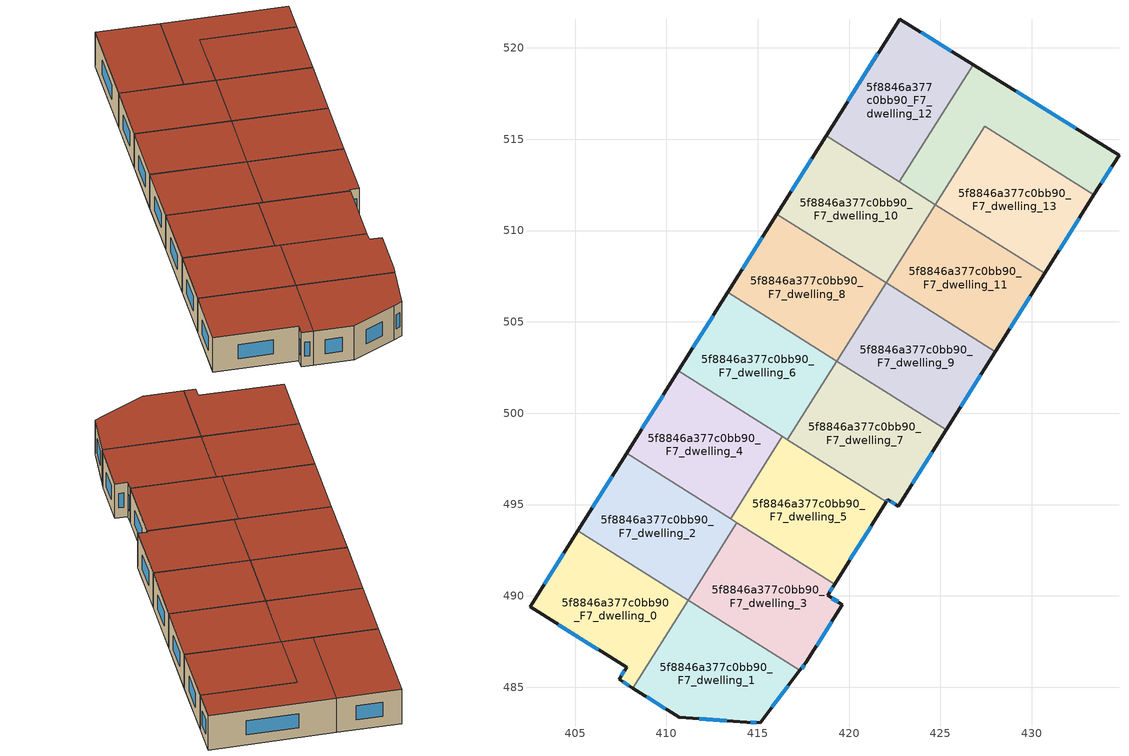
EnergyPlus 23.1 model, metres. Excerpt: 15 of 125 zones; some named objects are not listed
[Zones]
5f8846a377c0bb90_F7_dwelling_0
 floor to 5f8846a377c0bb90_F6_dwelling_0 (EU_floor_Construction): 411.19,489.76 408.17,484.95 407.41,485.43 407.82,486.08 402.53,489.41 405.15,493.57 z21
 wall outside (EU_wall_Construction): 405.15,493.57 402.53,489.41 407.82,486.08 407.41,485.43 408.17,484.95 z21:24
 wall to 5f8846a377c0bb90_F7_dwelling_1 (EU_wall_Construction): 408.17,484.95 411.19,489.76 z21:24
 wall to 5f8846a377c0bb90_F7_dwelling_2 (EU_wall_Construction): 411.19,489.77 405.15,493.57 z21:24
 window (EU_Window_Construction): 407.63,485.29 407.94,485.09 / 407.69,485.89 407.53,485.62 / 404.09,488.42 406.26,487.06 / 404.38,492.34 403.3,490.63 z21.88:23.12
 roof outside (EU_roof_Construction): 408.17,484.95 411.19,489.76 405.15,493.57 402.53,489.41 407.82,486.08 407.41,485.43 z24
5f8846a377c0bb90_F7_dwelling_1
 floor to 5f8846a377c0bb90_F6_dwelling_1 (EU_floor_Construction): 417.31,485.92 415.14,483.04 414.4,483.08 410.69,483.36 408.17,484.95 411.19,489.76 z21
 wall outside (EU_wall_Construction): 408.17,484.95 410.69,483.36 414.4,483.08 415.14,483.04 417.31,485.92 z21:24
 wall to 5f8846a377c0bb90_F7_dwelling_3 (EU_wall_Construction): 417.31,485.92 411.19,489.76 z21:24
 window (EU_Window_Construction): 414.62,483.07 414.92,483.05 / 411.79,483.28 413.31,483.16 / 408.91,484.48 409.95,483.83 / 415.78,483.89 416.67,485.07 z21.88:23.12
 roof outside (EU_roof_Construction): 415.14,483.04 417.31,485.92 411.19,489.76 408.17,484.95 410.69,483.36 414.4,483.08 z24
5f8846a377c0bb90_F7_dwelling_10
 floor to 5f8846a377c0bb90_F6_dwelling_10 (EU_floor_Construction): 424.72,511.42 422.03,507.13 416.05,510.9 418.74,515.18 z21
 wall outside (EU_wall_Construction): 418.74,515.18 416.05,510.9 z21:24
 wall to 5f8846a377c0bb90_F7_dwelling_11 (EU_wall_Construction): 422.03,507.13 424.72,511.42 z21:24
 wall to 5f8846a377c0bb90_F7_dwelling_8 (EU_wall_Construction): 416.05,510.9 422.03,507.13 z21:24
 wall to 5f8846a377c0bb90_F7_dwelling_12 (EU_wall_Construction): 422.75,512.67 418.74,515.18 z21:24
 wall to 5f8846a377c0bb90_F7_dwelling_14 (EU_wall_Construction): 424.72,511.42 422.75,512.67 z21:24
 window (EU_Window_Construction): 417.95,513.92 416.84,512.16 z21.88:23.12
 roof outside (EU_roof_Construction): 422.03,507.13 424.72,511.42 418.74,515.18 416.05,510.9 z24
5f8846a377c0bb90_F7_dwelling_11
 floor to 5f8846a377c0bb90_F6_dwelling_11 (EU_floor_Construction): 430.71,507.66 428.01,503.37 422.03,507.13 424.72,511.42 z21
 wall outside (EU_wall_Construction): 428.01,503.37 430.71,507.66 z21:24
 wall to 5f8846a377c0bb90_F7_dwelling_13 (EU_wall_Construction): 430.71,507.66 424.72,511.42 z21:24
 wall to 5f8846a377c0bb90_F7_dwelling_9 (EU_wall_Construction): 422.03,507.13 428.01,503.37 z21:24
 window (EU_Window_Construction): 428.81,504.64 429.91,506.39 z21.88:23.12
 roof outside (EU_roof_Construction): 428.01,503.37 430.71,507.66 424.72,511.42 422.03,507.13 z24
5f8846a377c0bb90_F7_dwelling_12
 floor to 5f8846a377c0bb90_F6_dwelling_12 (EU_floor_Construction): 426.78,519.09 422.75,512.67 418.74,515.18 422.76,521.58 z21
 wall outside (EU_wall_Construction): 426.78,519.09 422.76,521.58 418.74,515.18 z21:24
 wall to 5f8846a377c0bb90_F7_dwelling_14 (EU_wall_Construction): 422.75,512.67 426.78,519.09 z21:24
 window (EU_Window_Construction): 425.6,519.82 423.95,520.84 / 421.58,519.69 419.93,517.07 z21.88:23.12
 roof outside (EU_roof_Construction): 422.75,512.67 426.78,519.09 422.76,521.58 418.74,515.18 z24
5f8846a377c0bb90_F7_dwelling_13
 floor to 5f8846a377c0bb90_F6_dwelling_13 (EU_floor_Construction): 433.41,511.95 430.71,507.66 424.72,511.42 427.42,515.71 z21
 wall outside (EU_wall_Construction): 430.71,507.66 433.41,511.95 z21:24
 wall to 5f8846a377c0bb90_F7_dwelling_14 (EU_wall_Construction): 433.41,511.95 427.42,515.71 424.72,511.42 z21:24
 window (EU_Window_Construction): 431.5,508.92 432.61,510.68 z21.88:23.12
 roof outside (EU_roof_Construction): 430.71,507.66 433.41,511.95 427.42,515.71 424.72,511.42 z24
5f8846a377c0bb90_F7_dwelling_14
 floor to 5f8846a377c0bb90_F6_dwelling_14 (EU_floor_Construction): 434.78,514.13 433.41,511.95 427.42,515.71 424.72,511.42 422.75,512.67 426.78,519.09 z21
 wall outside (EU_wall_Construction): 433.41,511.95 434.78,514.13 426.78,519.09 z21:24
 window (EU_Window_Construction): 432.42,515.59 429.14,517.62 / 433.81,512.59 434.37,513.48 z21.88:23.12
 roof outside (EU_roof_Construction): 433.41,511.95 434.78,514.13 426.78,519.09 422.75,512.67 424.72,511.42 427.42,515.71 z24
5f8846a377c0bb90_F7_dwelling_2
 floor to 5f8846a377c0bb90_F6_dwelling_2 (EU_floor_Construction): 413.86,494.01 411.19,489.77 405.15,493.57 407.82,497.81 z21
 wall outside (EU_wall_Construction): 407.82,497.81 405.15,493.57 z21:24
 wall to 5f8846a377c0bb90_F7_dwelling_3 (EU_wall_Construction): 411.19,489.77 413.86,494.01 z21:24
 wall to 5f8846a377c0bb90_F7_dwelling_4 (EU_wall_Construction): 413.51,494.23 407.82,497.81 z21:24
 wall to 5f8846a377c0bb90_F7_dwelling_5 (EU_wall_Construction): 413.86,494.01 413.51,494.23 z21:24
 window (EU_Window_Construction): 407.03,496.56 405.93,494.82 z21.88:23.12
 roof outside (EU_roof_Construction): 411.19,489.77 413.86,494.01 407.82,497.81 405.15,493.57 z24
5f8846a377c0bb90_F7_dwelling_3
 floor to 5f8846a377c0bb90_F6_dwelling_3 (EU_floor_Construction): 419.21,490.64 418.82,490.03 419.63,489.52 417.62,486.33 417.31,485.92 411.19,489.77 413.86,494.01 z21
 wall outside (EU_wall_Construction): 417.31,485.92 417.62,486.33 419.63,489.52 418.82,490.03 419.21,490.64 z21:24
 wall to 5f8846a377c0bb90_F7_dwelling_5 (EU_wall_Construction): 419.21,490.64 413.86,494.01 z21:24
 window (EU_Window_Construction): 419.39,489.67 419.06,489.88 / 418.22,487.27 419.04,488.58 / 417.4,486.04 417.53,486.21 / 418.94,490.21 419.1,490.46 z21.88:23.12
 roof outside (EU_roof_Construction): 417.62,486.33 419.63,489.52 418.82,490.03 419.21,490.64 413.86,494.01 411.19,489.77 417.31,485.92 z24
5f8846a377c0bb90_F7_dwelling_4
 floor to 5f8846a377c0bb90_F6_dwelling_4 (EU_floor_Construction): 416.35,498.73 413.51,494.23 407.82,497.81 410.65,502.31 z21
 wall outside (EU_wall_Construction): 410.65,502.31 407.82,497.81 z21:24
 wall to 5f8846a377c0bb90_F7_dwelling_5 (EU_wall_Construction): 413.51,494.23 416.35,498.73 z21:24
 wall to 5f8846a377c0bb90_F7_dwelling_6 (EU_wall_Construction): 416.35,498.73 410.65,502.31 z21:24
 window (EU_Window_Construction): 409.81,500.99 408.65,499.14 z21.88:23.12
 roof outside (EU_roof_Construction): 413.51,494.23 416.35,498.73 410.65,502.31 407.82,497.81 z24
5f8846a377c0bb90_F7_dwelling_5
 floor to 5f8846a377c0bb90_F6_dwelling_5 (EU_floor_Construction): 422.04,495.15 419.21,490.64 413.51,494.23 416.35,498.73 z21
 wall outside (EU_wall_Construction): 419.21,490.64 422.04,495.15 z21:24
 wall to 5f8846a377c0bb90_F7_dwelling_7 (EU_wall_Construction): 422.04,495.15 416.62,498.56 z21:24
 wall to 5f8846a377c0bb90_F7_dwelling_6 (EU_wall_Construction): 416.62,498.56 416.35,498.73 z21:24
 window (EU_Window_Construction): 420.05,491.97 421.21,493.82 z21.88:23.12
 roof outside (EU_roof_Construction): 419.21,490.64 422.04,495.15 416.35,498.73 413.51,494.23 z24
5f8846a377c0bb90_F7_dwelling_6
 floor to 5f8846a377c0bb90_F6_dwelling_6 (EU_floor_Construction): 419.32,502.85 416.62,498.56 410.65,502.31 413.35,506.61 z21
 wall outside (EU_wall_Construction): 413.35,506.61 410.65,502.31 z21:24
 wall to 5f8846a377c0bb90_F7_dwelling_7 (EU_wall_Construction): 416.62,498.56 419.32,502.85 z21:24
 wall to 5f8846a377c0bb90_F7_dwelling_8 (EU_wall_Construction): 419.32,502.85 413.35,506.61 z21:24
 window (EU_Window_Construction): 412.55,505.34 411.45,503.58 z21.88:23.12
 roof outside (EU_roof_Construction): 416.62,498.56 419.32,502.85 413.35,506.61 410.65,502.31 z24
5f8846a377c0bb90_F7_dwelling_7
 floor to 5f8846a377c0bb90_F6_dwelling_7 (EU_floor_Construction): 425.31,499.08 422.69,494.91 422.12,495.27 422.04,495.15 416.62,498.56 419.32,502.85 z21
 wall outside (EU_wall_Construction): 422.04,495.15 422.12,495.27 422.69,494.91 425.31,499.08 z21:24
 wall to 5f8846a377c0bb90_F7_dwelling_9 (EU_wall_Construction): 425.31,499.08 419.33,502.85 z21:24
 window (EU_Window_Construction): 423.47,496.14 424.54,497.85 / 422.29,495.17 422.52,495.02 / 422.07,495.18 422.1,495.24 z21.88:23.12
 roof outside (EU_roof_Construction): 422.69,494.91 425.31,499.08 419.32,502.85 416.62,498.56 422.04,495.15 422.12,495.27 z24
5f8846a377c0bb90_F7_dwelling_8
 floor to 5f8846a377c0bb90_F6_dwelling_8 (EU_floor_Construction): 422.03,507.13 419.33,502.85 413.35,506.61 416.05,510.9 z21
 wall outside (EU_wall_Construction): 416.05,510.9 413.35,506.61 z21:24
 wall to 5f8846a377c0bb90_F7_dwelling_9 (EU_wall_Construction): 419.33,502.85 422.03,507.13 z21:24
 window (EU_Window_Construction): 415.25,509.63 414.14,507.87 z21.88:23.12
 roof outside (EU_roof_Construction): 419.33,502.85 422.03,507.13 416.05,510.9 413.35,506.61 z24
5f8846a377c0bb90_F7_dwelling_9
 floor to 5f8846a377c0bb90_F6_dwelling_9 (EU_floor_Construction): 428.01,503.37 425.31,499.08 419.33,502.85 422.03,507.13 z21
 wall outside (EU_wall_Construction): 425.31,499.08 428.01,503.37 z21:24
 window (EU_Window_Construction): 426.11,500.35 427.22,502.11 z21.88:23.12
 roof outside (EU_roof_Construction): 425.31,499.08 428.01,503.37 422.03,507.13 419.33,502.85 z24
[Building]
EU S2 Campaign: North Axis=0; Terrain=City; Solar Distribution=FullExterior
[Site:Location]
Montreal-Trudeau.Intl.AP: Latitude=45.4667; Longitude=-73.75; Time Zone=-5; Elevation=36
[SizingPeriod:WeatherFileDays]
AnnualSizingPeriod: Begin Month=1; Begin Day of Month=1; End Month=12; End Day of Month=31; Day of Week for Start Day=Monday; Use Weather File Daylight Saving Period=No; Use Weather File Rain and Snow Indicators=No
[MATERIAL]
EU_InternalMass_Material: Roughness=MediumRough; Thickness=0.1; Conductivity=1; Density=1800; Specific Heat=900; Thermal Absorptance=0.9; Solar Absorptance=0.7; Visible Absorptance=0.7
[MATERIAL:NOMASS] Roughness=MediumRough; Thermal Absorptance=0.9; Solar Absorptance=0.7; Visible Absorptance=0.7
Name | Thermal Resistance
EU_wall_NoMass | 1.609
EU_roof_NoMass | 2.744
EU_floor_NoMass | 1.35572
[WINDOWMATERIAL:SIMPLEGLAZINGSYSTEM]
EU_Window_SimpleGlazing: UFactor=2.99806; Solar Heat Gain Coefficient=0.8; Visible Transmittance=0.8
[CONSTRUCTION]
EU_wall_Construction: EU_wall_NoMass
EU_roof_Construction: EU_roof_NoMass
EU_floor_Construction: EU_floor_NoMass
EU_Window_Construction: EU_Window_SimpleGlazing
EU_InternalMass_Construction: EU_InternalMass_Material
[ZONE] Type=1; Multiplier=1; Ceiling Height=autocalculate; Floor Area=autocalculate; Part of Total Floor Area=Yes
Name | Volume
5f8846a377c0bb90_F7_dwelling_0; 5f8846a377c0bb90_F7_dwelling_8 | 107.405
5f8846a377c0bb90_F7_dwelling_1; 5f8846a377c0bb90_F7_dwelling_3 | 107.41
5f8846a377c0bb90_F7_dwelling_10 | 107.392
5f8846a377c0bb90_F7_dwelling_11; 5f8846a377c0bb90_F7_dwelling_7; 5f8846a377c0bb90_F7_dwelling_9 | 107.412
5f8846a377c0bb90_F7_dwelling_12 | 107.418
5f8846a377c0bb90_F7_dwelling_13; 5f8846a377c0bb90_F7_dwelling_5 | 107.411
5f8846a377c0bb90_F7_dwelling_14 | 107.391
5f8846a377c0bb90_F7_dwelling_2 | 107.4
5f8846a377c0bb90_F7_dwelling_4 | 107.385
5f8846a377c0bb90_F7_dwelling_6 | 107.401
[INTERNALMASS] Construction=EU_InternalMass_Construction
Name | Zone or ZoneList | Surface Area
5f8846a377c0bb90_F7_dwelling_0_EU_InternalMass | 5f8846a377c0bb90_F7_dwelling_0 | 35.8029
5f8846a377c0bb90_F7_dwelling_1_EU_InternalMass | 5f8846a377c0bb90_F7_dwelling_1 | 35.8026
5f8846a377c0bb90_F7_dwelling_2_EU_InternalMass | 5f8846a377c0bb90_F7_dwelling_2 | 35.801
5f8846a377c0bb90_F7_dwelling_3_EU_InternalMass | 5f8846a377c0bb90_F7_dwelling_3 | 35.8042
5f8846a377c0bb90_F7_dwelling_4_EU_InternalMass | 5f8846a377c0bb90_F7_dwelling_4 | 35.795
5f8846a377c0bb90_F7_dwelling_5_EU_InternalMass | 5f8846a377c0bb90_F7_dwelling_5 | 35.8021
5f8846a377c0bb90_F7_dwelling_6_EU_InternalMass | 5f8846a377c0bb90_F7_dwelling_6 | 35.8014
5f8846a377c0bb90_F7_dwelling_7_EU_InternalMass | 5f8846a377c0bb90_F7_dwelling_7 | 35.8043
5f8846a377c0bb90_F7_dwelling_8_EU_InternalMass | 5f8846a377c0bb90_F7_dwelling_8 | 35.8015
5f8846a377c0bb90_F7_dwelling_9_EU_InternalMass | 5f8846a377c0bb90_F7_dwelling_9 | 35.805
5f8846a377c0bb90_F7_dwelling_10_EU_InternalMass | 5f8846a377c0bb90_F7_dwelling_10 | 35.7975
5f8846a377c0bb90_F7_dwelling_11_EU_InternalMass | 5f8846a377c0bb90_F7_dwelling_11 | 35.8031
5f8846a377c0bb90_F7_dwelling_12_EU_InternalMass | 5f8846a377c0bb90_F7_dwelling_12 | 35.8044
5f8846a377c0bb90_F7_dwelling_13_EU_InternalMass | 5f8846a377c0bb90_F7_dwelling_13 | 35.8042
5f8846a377c0bb90_F7_dwelling_14_EU_InternalMass | 5f8846a377c0bb90_F7_dwelling_14 | 35.7973
[OTHEREQUIPMENT] Fuel Type=Electricity; Design Level Calculation Method=Watts/Area; Power per Zone Floor Area=1; Fraction Latent=0; Fraction Radiant=0; Fraction Lost=0; Carbon Dioxide Generation Rate=0; EndUse Subcategory=EU_Step8_InternalGains
Name | Zone or ZoneList or Space or SpaceList | Schedule
EU_Step8_InternalGain_5f8846a377c0bb90_F7_dwelling_0_f000 | 5f8846a377c0bb90_F7_dwelling_0 | EU_Step8_GainSchedule_5f8846a377c0bb90_F7_dwelling_0_f000
EU_Step8_InternalGain_5f8846a377c0bb90_F7_dwelling_1_f000 | 5f8846a377c0bb90_F7_dwelling_1 | EU_Step8_GainSchedule_5f8846a377c0bb90_F7_dwelling_1_f000
EU_Step8_InternalGain_5f8846a377c0bb90_F7_dwelling_2_f000 | 5f8846a377c0bb90_F7_dwelling_2 | EU_Step8_GainSchedule_5f8846a377c0bb90_F7_dwelling_2_f000
EU_Step8_InternalGain_5f8846a377c0bb90_F7_dwelling_3_f000 | 5f8846a377c0bb90_F7_dwelling_3 | EU_Step8_GainSchedule_5f8846a377c0bb90_F7_dwelling_3_f000
EU_Step8_InternalGain_5f8846a377c0bb90_F7_dwelling_4_f000 | 5f8846a377c0bb90_F7_dwelling_4 | EU_Step8_GainSchedule_5f8846a377c0bb90_F7_dwelling_4_f000
EU_Step8_InternalGain_5f8846a377c0bb90_F7_dwelling_5_f000 | 5f8846a377c0bb90_F7_dwelling_5 | EU_Step8_GainSchedule_5f8846a377c0bb90_F7_dwelling_5_f000
EU_Step8_InternalGain_5f8846a377c0bb90_F7_dwelling_6_f000 | 5f8846a377c0bb90_F7_dwelling_6 | EU_Step8_GainSchedule_5f8846a377c0bb90_F7_dwelling_6_f000
EU_Step8_InternalGain_5f8846a377c0bb90_F7_dwelling_7_f000 | 5f8846a377c0bb90_F7_dwelling_7 | EU_Step8_GainSchedule_5f8846a377c0bb90_F7_dwelling_7_f000
EU_Step8_InternalGain_5f8846a377c0bb90_F7_dwelling_8_f000 | 5f8846a377c0bb90_F7_dwelling_8 | EU_Step8_GainSchedule_5f8846a377c0bb90_F7_dwelling_8_f000
EU_Step8_InternalGain_5f8846a377c0bb90_F7_dwelling_9_f000 | 5f8846a377c0bb90_F7_dwelling_9 | EU_Step8_GainSchedule_5f8846a377c0bb90_F7_dwelling_9_f000
EU_Step8_InternalGain_5f8846a377c0bb90_F7_dwelling_10_f000 | 5f8846a377c0bb90_F7_dwelling_10 | EU_Step8_GainSchedule_5f8846a377c0bb90_F7_dwelling_10_f000
EU_Step8_InternalGain_5f8846a377c0bb90_F7_dwelling_11_f000 | 5f8846a377c0bb90_F7_dwelling_11 | EU_Step8_GainSchedule_5f8846a377c0bb90_F7_dwelling_11_f000
EU_Step8_InternalGain_5f8846a377c0bb90_F7_dwelling_12_f000 | 5f8846a377c0bb90_F7_dwelling_12 | EU_Step8_GainSchedule_5f8846a377c0bb90_F7_dwelling_12_f000
EU_Step8_InternalGain_5f8846a377c0bb90_F7_dwelling_13_f000 | 5f8846a377c0bb90_F7_dwelling_13 | EU_Step8_GainSchedule_5f8846a377c0bb90_F7_dwelling_13_f000
EU_Step8_InternalGain_5f8846a377c0bb90_F7_dwelling_14_f000 | 5f8846a377c0bb90_F7_dwelling_14 | EU_Step8_GainSchedule_5f8846a377c0bb90_F7_dwelling_14_f000
[ZONEVENTILATION:DESIGNFLOWRATE] Schedule=EU_AlwaysOn; Design Flow Rate Calculation Method=AirChanges/Hour; Air Changes per Hour=0.684414; Ventilation Type=Natural; Fan Pressure Rise=0; Fan Total Efficiency=1; Constant Term Coefficient=1; Temperature Term Coefficient=0; Velocity Term Coefficient=0; Velocity Squared Term Coefficient=0; Minimum Indoor Temperature=-100; Maximum Indoor Temperature=100; Delta Temperature=-100; Minimum Outdoor Temperature=-100; Maximum Outdoor Temperature=100; Maximum Wind Speed=40
Name | Zone or ZoneList or Space or SpaceList
EU_ConstantAir_5f8846a377c0bb90_F7_dwelling_0 | 5f8846a377c0bb90_F7_dwelling_0
EU_ConstantAir_5f8846a377c0bb90_F7_dwelling_1 | 5f8846a377c0bb90_F7_dwelling_1
EU_ConstantAir_5f8846a377c0bb90_F7_dwelling_2 | 5f8846a377c0bb90_F7_dwelling_2
EU_ConstantAir_5f8846a377c0bb90_F7_dwelling_3 | 5f8846a377c0bb90_F7_dwelling_3
EU_ConstantAir_5f8846a377c0bb90_F7_dwelling_4 | 5f8846a377c0bb90_F7_dwelling_4
EU_ConstantAir_5f8846a377c0bb90_F7_dwelling_5 | 5f8846a377c0bb90_F7_dwelling_5
EU_ConstantAir_5f8846a377c0bb90_F7_dwelling_6 | 5f8846a377c0bb90_F7_dwelling_6
EU_ConstantAir_5f8846a377c0bb90_F7_dwelling_7 | 5f8846a377c0bb90_F7_dwelling_7
EU_ConstantAir_5f8846a377c0bb90_F7_dwelling_8 | 5f8846a377c0bb90_F7_dwelling_8
EU_ConstantAir_5f8846a377c0bb90_F7_dwelling_9 | 5f8846a377c0bb90_F7_dwelling_9
EU_ConstantAir_5f8846a377c0bb90_F7_dwelling_10 | 5f8846a377c0bb90_F7_dwelling_10
EU_ConstantAir_5f8846a377c0bb90_F7_dwelling_11 | 5f8846a377c0bb90_F7_dwelling_11
EU_ConstantAir_5f8846a377c0bb90_F7_dwelling_12 | 5f8846a377c0bb90_F7_dwelling_12
EU_ConstantAir_5f8846a377c0bb90_F7_dwelling_13 | 5f8846a377c0bb90_F7_dwelling_13
EU_ConstantAir_5f8846a377c0bb90_F7_dwelling_14 | 5f8846a377c0bb90_F7_dwelling_14
[HVACTEMPLATE:ZONE:IDEALLOADSAIRSYSTEM] System Availability Schedule=EU_AlwaysOn; Maximum Heating Supply Air Temperature=50; Minimum Cooling Supply Air Temperature=13; Maximum Heating Supply Air Humidity Ratio=0.0156; Minimum Cooling Supply Air Humidity Ratio=0.0077; Heating Limit=NoLimit; Cooling Limit=NoLimit; Heating Availability Schedule=EU_AlwaysOn; Cooling Availability Schedule=EU_CoolingOff; Dehumidification Control Type=ConstantSensibleHeatRatio; Cooling Sensible Heat Ratio=0.7; Dehumidification Setpoint=60; Humidification Control Type=None; Humidification Setpoint=30; Outdoor Air Method=None; Outdoor Air Flow Rate per Person=0.00944; Outdoor Air Flow Rate per Zone Floor Area=0; Outdoor Air Flow Rate per Zone=0; Demand Controlled Ventilation Type=None; Outdoor Air Economizer Type=NoEconomizer; Heat Recovery Type=None; Sensible Heat Recovery Effectiveness=0.7; Latent Heat Recovery Effectiveness=0.65
Name | Template Thermostat
5f8846a377c0bb90_F7_dwelling_0 | EU_HeatOnly_5f8846a377c0bb90_F7_dwelling_0
5f8846a377c0bb90_F7_dwelling_1 | EU_HeatOnly_5f8846a377c0bb90_F7_dwelling_1
5f8846a377c0bb90_F7_dwelling_2 | EU_HeatOnly_5f8846a377c0bb90_F7_dwelling_2
5f8846a377c0bb90_F7_dwelling_3 | EU_HeatOnly_5f8846a377c0bb90_F7_dwelling_3
5f8846a377c0bb90_F7_dwelling_4 | EU_HeatOnly_5f8846a377c0bb90_F7_dwelling_4
5f8846a377c0bb90_F7_dwelling_5 | EU_HeatOnly_5f8846a377c0bb90_F7_dwelling_5
5f8846a377c0bb90_F7_dwelling_6 | EU_HeatOnly_5f8846a377c0bb90_F7_dwelling_6
5f8846a377c0bb90_F7_dwelling_7 | EU_HeatOnly_5f8846a377c0bb90_F7_dwelling_7
5f8846a377c0bb90_F7_dwelling_8 | EU_HeatOnly_5f8846a377c0bb90_F7_dwelling_8
5f8846a377c0bb90_F7_dwelling_9 | EU_HeatOnly_5f8846a377c0bb90_F7_dwelling_9
5f8846a377c0bb90_F7_dwelling_10 | EU_HeatOnly_5f8846a377c0bb90_F7_dwelling_10
5f8846a377c0bb90_F7_dwelling_11 | EU_HeatOnly_5f8846a377c0bb90_F7_dwelling_11
5f8846a377c0bb90_F7_dwelling_12 | EU_HeatOnly_5f8846a377c0bb90_F7_dwelling_12
5f8846a377c0bb90_F7_dwelling_13 | EU_HeatOnly_5f8846a377c0bb90_F7_dwelling_13
5f8846a377c0bb90_F7_dwelling_14 | EU_HeatOnly_5f8846a377c0bb90_F7_dwelling_14
[SIZING:ZONE] Zone Cooling Design Supply Air Temperature Input Method=SupplyAirTemperature; Zone Cooling Design Supply Air Temperature=13; Zone Heating Design Supply Air Temperature Input Method=SupplyAirTemperature; Zone Heating Design Supply Air Temperature=50; Zone Cooling Design Supply Air Humidity Ratio=0.008; Zone Heating Design Supply Air Humidity Ratio=0.008; Cooling Design Air Flow Method=DesignDay; Cooling Design Air Flow Rate=0; Cooling Minimum Air Flow per Zone Floor Area=0.000762; Cooling Minimum Air Flow=0; Cooling Minimum Air Flow Fraction=0.2; Heating Design Air Flow Method=DesignDay; Heating Design Air Flow Rate=0; Heating Maximum Air Flow per Zone Floor Area=0.002032; Heating Maximum Air Flow=0.141576; Heating Maximum Air Flow Fraction=0.3; Account for Dedicated Outdoor Air System=No; Dedicated Outdoor Air System Control Strategy=NeutralSupplyAir; Dedicated Outdoor Air Low Setpoint Temperature for Design=autosize; Dedicated Outdoor Air High Setpoint Temperature for Design=autosize; Zone Load Sizing Method=Sensible Load Only No Latent Load; Zone Latent Cooling Design Supply Air Humidity Ratio Input Method=HumidityRatioDifference; Zone Cooling Design Supply Air Humidity Ratio Difference=0.005; Zone Latent Heating Design Supply Air Humidity Ratio Input Method=HumidityRatioDifference; Zone Humidification Design Supply Air Humidity Ratio Difference=0.005
5f8846a377c0bb90_F7_dwelling_0; 5f8846a377c0bb90_F7_dwelling_1; 5f8846a377c0bb90_F7_dwelling_2; 5f8846a377c0bb90_F7_dwelling_3; 5f8846a377c0bb90_F7_dwelling_4; 5f8846a377c0bb90_F7_dwelling_5; 5f8846a377c0bb90_F7_dwelling_6; 5f8846a377c0bb90_F7_dwelling_7; 5f8846a377c0bb90_F7_dwelling_8; 5f8846a377c0bb90_F7_dwelling_9; 5f8846a377c0bb90_F7_dwelling_10; 5f8846a377c0bb90_F7_dwelling_11; 5f8846a377c0bb90_F7_dwelling_12; 5f8846a377c0bb90_F7_dwelling_13; 5f8846a377c0bb90_F7_dwelling_14
[SCHEDULE:CONSTANT]
Name | Hourly Value
EU_AlwaysOn | 1
EU_CoolingOff | 0
[SCHEDULE:FILE] Column Number=1; Rows to Skip at Top=0; Number of Hours of Data=8760; Column Separator=Comma; Interpolate to Timestep=No; Minutes per Item=60; Adjust Schedule for Daylight Savings=Yes
Name | File
EU_Step8_GainSchedule_5f8846a377c0bb90_F7_dwelling_0_f000 | ../../schedules/5f8846a377c0bb90/5f8846a377c0bb90_F7_dwelling_0_f000_gain.csv
EU_Step8_GainSchedule_5f8846a377c0bb90_F7_dwelling_1_f000 | ../../schedules/5f8846a377c0bb90/5f8846a377c0bb90_F7_dwelling_1_f000_gain.csv
EU_Step8_GainSchedule_5f8846a377c0bb90_F7_dwelling_2_f000 | ../../schedules/5f8846a377c0bb90/5f8846a377c0bb90_F7_dwelling_2_f000_gain.csv
EU_Step8_GainSchedule_5f8846a377c0bb90_F7_dwelling_3_f000 | ../../schedules/5f8846a377c0bb90/5f8846a377c0bb90_F7_dwelling_3_f000_gain.csv
EU_Step8_GainSchedule_5f8846a377c0bb90_F7_dwelling_4_f000 | ../../schedules/5f8846a377c0bb90/5f8846a377c0bb90_F7_dwelling_4_f000_gain.csv
EU_Step8_GainSchedule_5f8846a377c0bb90_F7_dwelling_5_f000 | ../../schedules/5f8846a377c0bb90/5f8846a377c0bb90_F7_dwelling_5_f000_gain.csv
EU_Step8_GainSchedule_5f8846a377c0bb90_F7_dwelling_6_f000 | ../../schedules/5f8846a377c0bb90/5f8846a377c0bb90_F7_dwelling_6_f000_gain.csv
EU_Step8_GainSchedule_5f8846a377c0bb90_F7_dwelling_7_f000 | ../../schedules/5f8846a377c0bb90/5f8846a377c0bb90_F7_dwelling_7_f000_gain.csv
EU_Step8_GainSchedule_5f8846a377c0bb90_F7_dwelling_8_f000 | ../../schedules/5f8846a377c0bb90/5f8846a377c0bb90_F7_dwelling_8_f000_gain.csv
EU_Step8_GainSchedule_5f8846a377c0bb90_F7_dwelling_9_f000 | ../../schedules/5f8846a377c0bb90/5f8846a377c0bb90_F7_dwelling_9_f000_gain.csv
EU_Step8_GainSchedule_5f8846a377c0bb90_F7_dwelling_10_f000 | ../../schedules/5f8846a377c0bb90/5f8846a377c0bb90_F7_dwelling_10_f000_gain.csv
EU_Step8_GainSchedule_5f8846a377c0bb90_F7_dwelling_11_f000 | ../../schedules/5f8846a377c0bb90/5f8846a377c0bb90_F7_dwelling_11_f000_gain.csv
EU_Step8_GainSchedule_5f8846a377c0bb90_F7_dwelling_12_f000 | ../../schedules/5f8846a377c0bb90/5f8846a377c0bb90_F7_dwelling_12_f000_gain.csv
EU_Step8_GainSchedule_5f8846a377c0bb90_F7_dwelling_13_f000 | ../../schedules/5f8846a377c0bb90/5f8846a377c0bb90_F7_dwelling_13_f000_gain.csv
EU_Step8_GainSchedule_5f8846a377c0bb90_F7_dwelling_14_f000 | ../../schedules/5f8846a377c0bb90/5f8846a377c0bb90_F7_dwelling_14_f000_gain.csv
